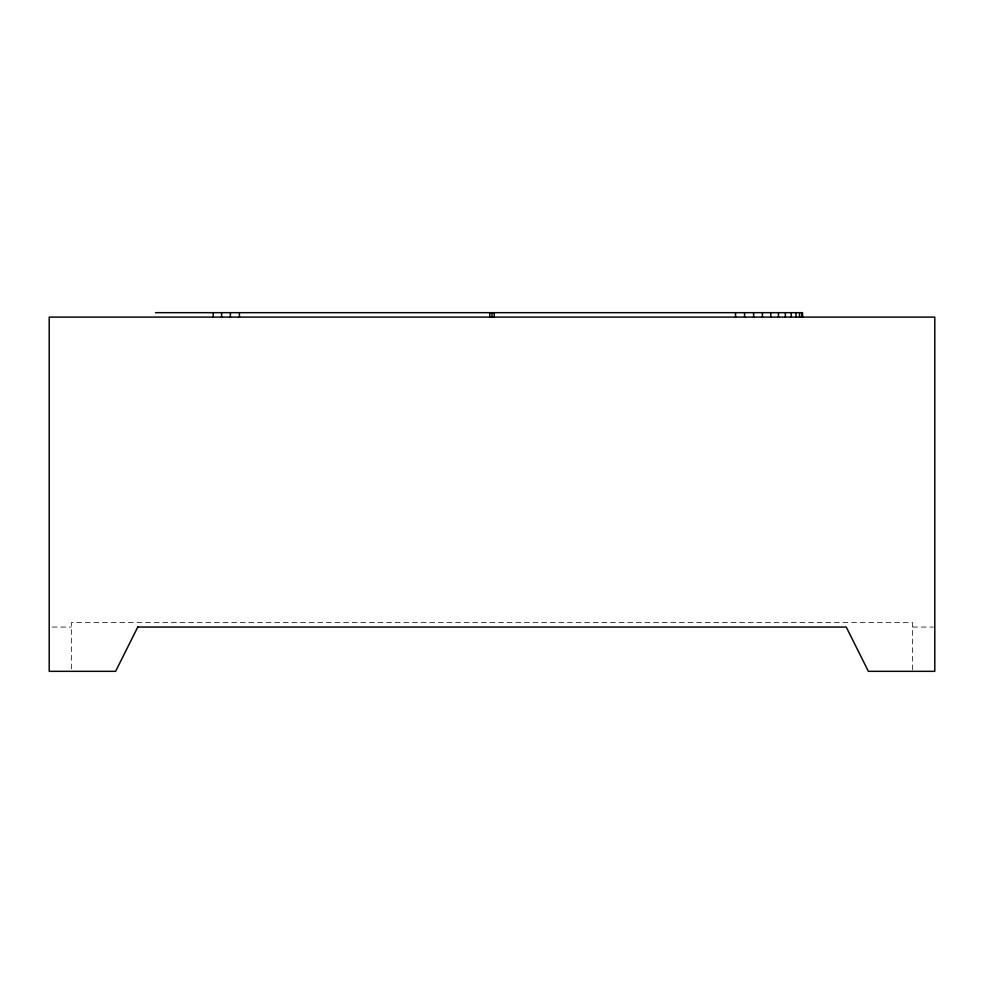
<?xml version="1.0" encoding="UTF-8"?>
<svg xmlns="http://www.w3.org/2000/svg" width="984" height="984" viewBox="0 0 984 984"><rect width="100%" height="100%" fill="white"/><g stroke="black" fill="none" stroke-linecap="round" stroke-linejoin="round"><path stroke-width="0.74" stroke-dasharray="4.92 3.69" d="M52.152 627.054L71.34 627.054M912.66 627.054L933.324 627.054M912.66 669.809L912.66 622.626L71.34 622.626L71.34 669.809"/><path stroke-width="1.48" d="M155.472 312.666L802.55 312.666L802.55 317.094M801.726 312.666L801.726 317.094M799.537 312.666L799.537 317.094M796.019 312.666L796.019 317.094M791.247 312.666L791.247 317.094M785.355 312.666L785.355 317.094M778.467 312.666L778.467 317.094M770.755 312.666L770.755 317.094M762.403 312.666L762.403 317.094M753.609 312.666L753.609 317.094M744.581 312.666L744.581 317.094M735.54 312.666L735.54 317.094M494.214 312.666L494.214 317.094M492 312.666L492 317.094M489.786 312.666L489.786 317.094M239.419 312.666L239.419 317.094M230.391 312.666L230.391 317.094M221.597 312.666L221.597 317.094M213.245 312.666L213.245 317.094M137.76 627.054L115.62 671.334L49.2 671.334L49.2 317.094L934.8 317.094L934.8 671.334L868.38 671.334L846.24 627.054L137.76 627.054"/></g></svg>
